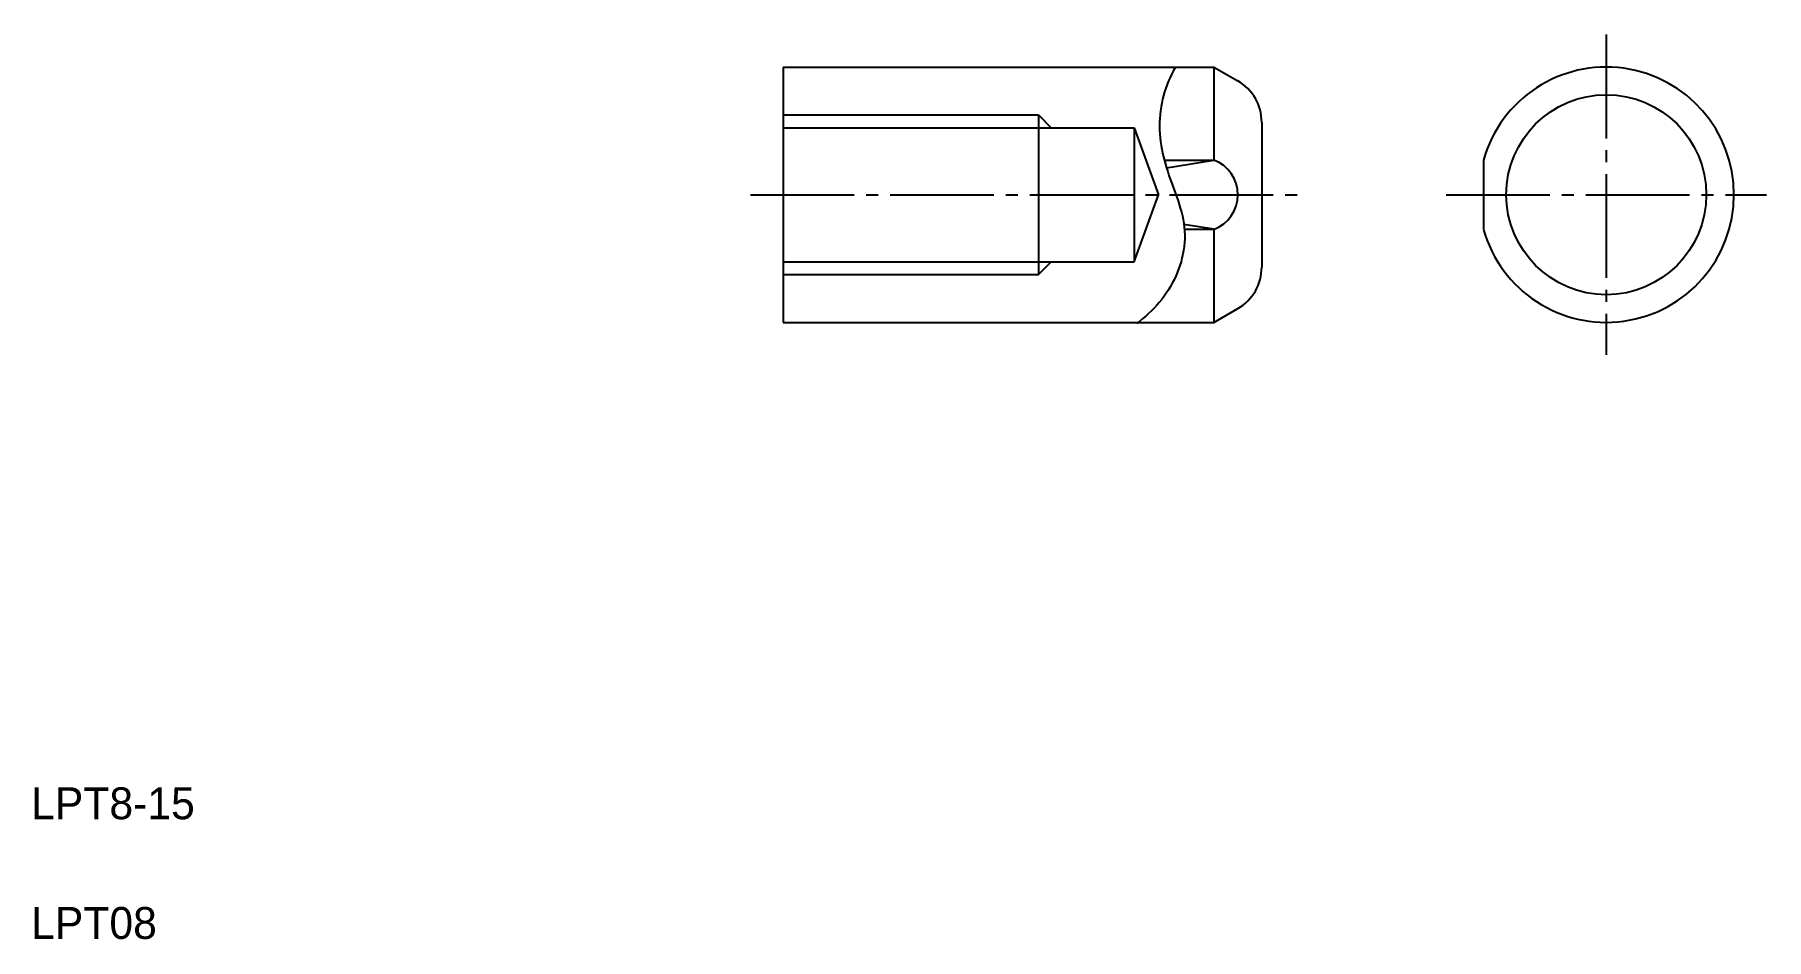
# Model space of a CAD drawing. Extents: x 2.6 to 56.9, y 2.5 to 30.8.
import ezdxf

# ---------------------------------------------------------------- set-up
doc = ezdxf.new("R2010")
doc.units = 0
doc.header["$LTSCALE"] = 0.25
doc.linetypes.add('CENTER', pattern=[17.5, 13, -1.5, 1.5, -1.5])
doc.layers.get('0').update_dxf_attribs({"linetype": 'CONTINUOUS'})
doc.layers.add('CENTER', color=1, linetype='CENTER')
doc.styles.get("Standard").update_dxf_attribs({"font": 'txt', "height": 0.8})

msp = doc.modelspace()

# ---------------------------------------------------------------- linework, layer by layer
at = {"linetype": 'CONTINUOUS'}
for p, q in [((26.067, 29.821), (39.567, 29.821)), ((26.067, 29.821), (26.067, 21.821)), ((39.567, 29.821), (40.317, 29.388)), ((39.567, 29.821), (39.567, 26.906)), ((34.067, 28.321), (34.067, 23.321)), ((26.067, 27.921), (37.067, 27.921)), ((37.067, 27.921), (37.832, 25.821)), ((37.067, 27.921), (37.067, 23.721)), ((41.067, 28.089), (41.067, 23.553)), ((38.013, 26.906), (39.567, 26.906)), ((48.015, 26.906), (48.015, 24.736)), ((37.067, 23.721), (37.832, 25.821)), ((38.646, 24.736), (39.567, 24.736)), ((39.567, 24.736), (39.567, 21.821)), ((26.067, 23.721), (37.067, 23.721)), ((39.567, 21.821), (40.317, 22.254)), ((26.067, 21.821), (39.567, 21.821))]:
    msp.add_line(p, q, dxfattribs=at)
at = {"color": 3, "linetype": 'CONTINUOUS'}
for p, q in [((26.067, 28.321), (34.067, 28.321)), ((34.067, 28.321), (34.467, 27.921)), ((38.082, 26.668), (39.567, 26.906)), ((39.567, 24.736), (38.63, 24.887)), ((34.067, 23.321), (34.467, 23.721)), ((26.067, 23.321), (34.067, 23.321))]:
    msp.add_line(p, q, dxfattribs=at)
for p, q in [((48.015, 26.364), (48.015, 26.364)), ((48.015, 25.821), (48.016, 25.821))]:
    msp.add_line(p, q)
at = {"linetype": 'CONTINUOUS'}
msp.add_lwpolyline([(38.366, 29.821, 0.06714), (37.987, 28.93, 0.066363), (37.862, 27.97, 0.062718), (37.986, 27.009, 0.025414), (38.282, 26.085, -0.029628), (38.579, 25.162, -0.090697), (38.633, 24.198, -0.07473), (38.371, 23.266, -0.06976), (37.856, 22.447, -0.063107), (37.144, 21.79)], format="xyb", dxfattribs=at)
msp.add_circle((51.865, 25.821), 3.134, dxfattribs=at)
for centre, radius, start, end in [((39.567, 28.089), 1.5, 0, 60), ((51.865, 25.821), 4, 195.7406, 164.2594), ((39.157, 25.821), 1.16, 290.6984, 69.3016), ((39.567, 23.553), 1.5, 300, 0)]:
    msp.add_arc(centre, radius, start, end, dxfattribs=at)
at = {"layer": 'CENTER', "color": 1, "linetype": 'CENTER'}
for p, q in [((51.865, 30.837), (51.865, 20.805)), ((25.048, 25.821), (42.199, 25.821)), ((46.849, 25.821), (56.881, 25.821))]:
    msp.add_line(p, q, dxfattribs=at)

# ---------------------------------------------------------------- texts
for s, p in [('LPT8-15', (2.5, 6.25)), ('LPT08', (2.5, 2.5))]:
    msp.add_text(s, height=1).set_placement(p)

doc.saveas('drawing.dxf')
